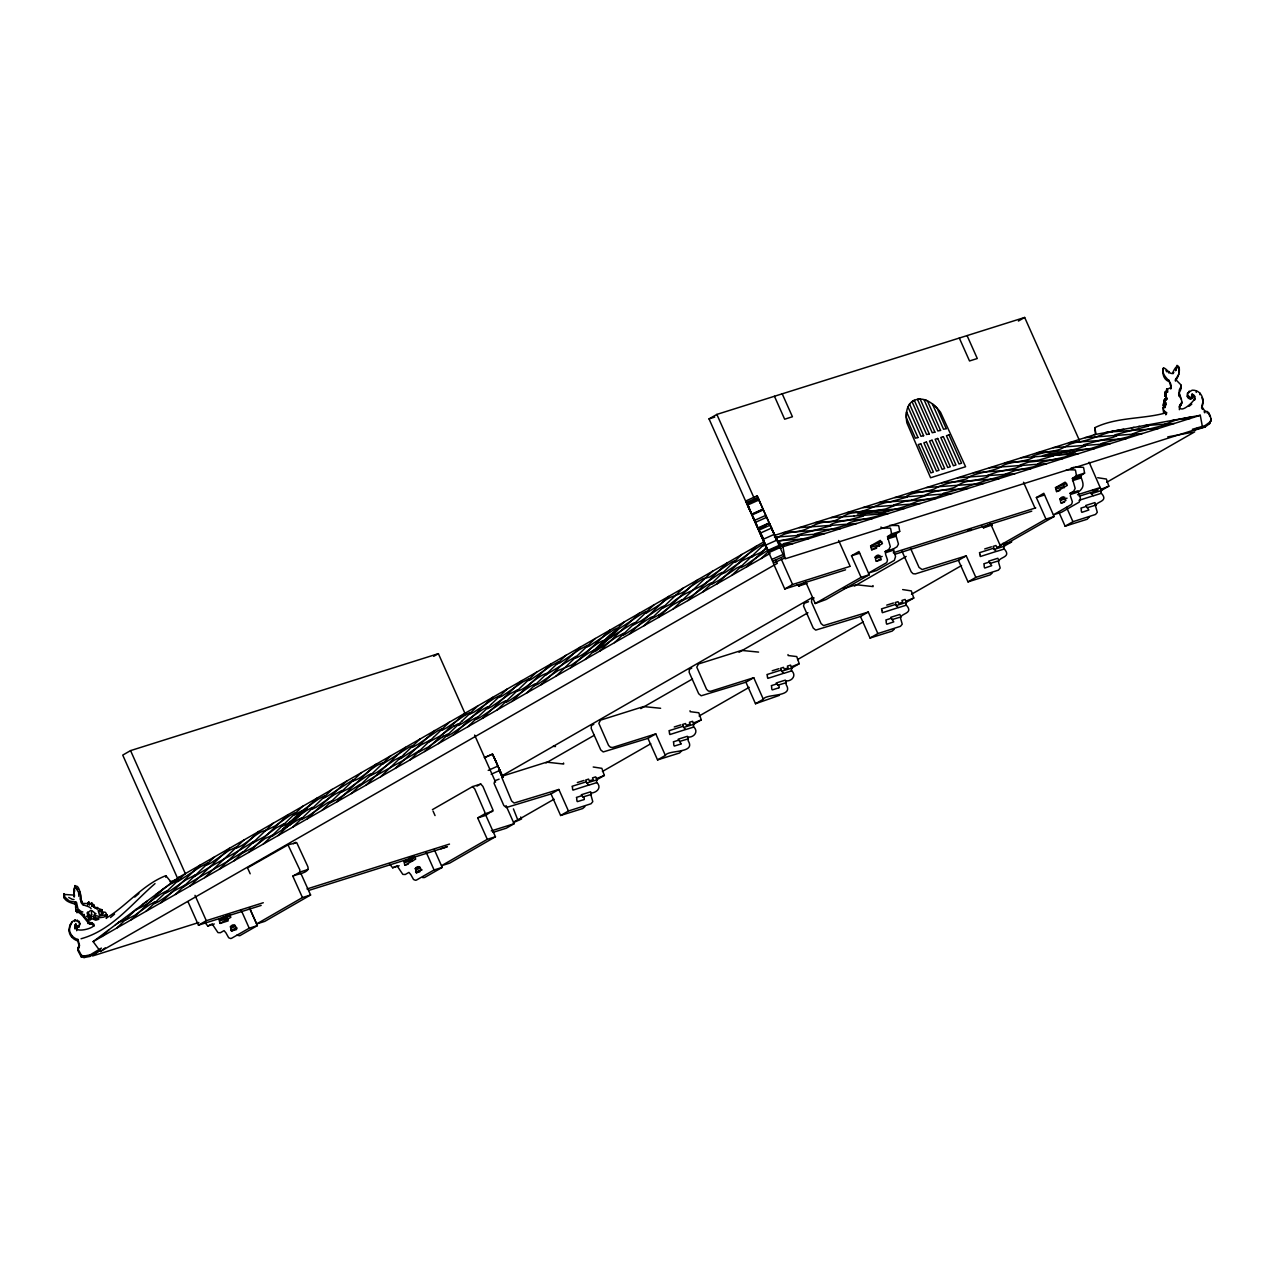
<?xml version="1.0" encoding="UTF-8"?>
<svg xmlns="http://www.w3.org/2000/svg" width="1275" height="1275" viewBox="0 0 1275 1275"><rect width="100%" height="100%" fill="white"/><g stroke="black" fill="none" stroke-linecap="round" stroke-linejoin="round"><path stroke-width="1.5" d="M1165.111 407.331L1163.214 405.37L1164.649 401.689M1163.214 405.37C1164.218 403.474 1165.238 395.872 1166.083 400.095C1166.928 393.784 1163.039 390.803 1170.896 387.473L1170.737 389.002L1171.279 385.911C1170.147 379.727 1163.947 377.751 1163.007 371.583M895.496 533.731L898.445 544.074L896.994 546.832L893.345 548.967L893.855 552.234A6.582 4.749 72.5 0 0 894.078 552.808L895.146 555.183A9.722 7.028 72.5 0 1 895.528 556.681L894.317 560.378L876.706 570.483L868.546 573.049L886.253 562.865A9.148 6.614 72.5 0 0 886.938 562.068L887.496 559.964L885.934 555.374A6.582 4.749 72.5 0 1 885.711 554.8L885.185 551.533L888.85 549.398L890.301 546.64L887.512 536.663L891.576 533.906L899.72 531.34L898.907 526.655A1.865 1.339 72.5 0 0 898.477 525.571L889.679 525.412M1080.355 475.495C1083.909 484.373 1084.451 487.002 1078.698 491.863L1070.554 494.429L1070.06 493.297L1073.725 491.178L1075.16 488.421L1072.371 478.444L1076.451 475.671L1084.595 473.105L1083.766 468.419A1.865 1.339 72.5 0 0 1083.336 467.335L1075.478 467.16M88.756 901.903L89.362 904.66M1192.539 394.262L1192.125 398.406L1190.404 399.234L1187.328 396.652L1187.503 395.123L1190.579 397.704L1192.3 396.876L1191.647 394.581L1192.539 394.262L1194.643 396.222L1194.803 398.597C1193.241 402.007 1181.112 413.769 1179.343 406.884L1181.033 405.179C1184.22 398.294 1175.295 393.098 1181.24 386.739L1180.746 384.668L1175.566 379.424L1178.897 374.101M94.987 908.517C95.195 906.318 97.426 908.501 101.936 909.728L101.904 913.458M591.058 792.349L591.202 796.094A4.638 3.172 60.2 0 0 591.409 796.684L592.795 801.656L591.026 803.76L568.443 810.996L560.617 815.49L551.039 793.958L506.271 807.537L503.816 805.497L494.078 783.376L494.891 780.714L499.099 779.168M572.602 787.663L572.061 786.308L586.102 781.878L586.787 783.217A5.004 3.427 60.2 0 1 587.233 783.408L588.317 784.555A7.188 4.909 60.2 0 1 588.556 785.145L572.985 790.117A6.407 4.383 60.2 0 1 572.634 789.416L572.475 787.982M669.534 732.089L668.977 730.718L683.018 726.304L683.719 727.643A5.004 3.427 60.2 0 1 684.165 727.818L685.249 728.981A7.188 4.909 60.2 0 1 685.488 729.571L669.901 734.543A6.407 4.383 60.2 0 1 669.55 733.842L669.391 732.392M767.486 675.909L766.944 674.555L780.985 670.124L781.671 671.479A5.004 3.427 60.2 0 1 782.117 671.654L783.201 672.802A7.188 4.909 60.2 0 1 783.44 673.391L767.869 678.364A6.407 4.383 60.2 0 1 767.518 677.663L767.359 676.228M882.029 610.231L881.487 608.876L895.528 604.446L896.213 605.784A5.004 3.427 60.2 0 1 896.676 605.976L897.743 607.123A7.188 4.909 60.2 0 1 897.983 607.713L882.412 612.685A6.407 4.383 60.2 0 1 882.061 611.984L881.902 610.534M979.997 554.051L979.439 552.697L993.48 548.266L994.181 549.621A5.004 3.427 60.2 0 1 994.628 549.796L995.711 550.943A7.188 4.909 60.2 0 1 995.95 551.533L980.363 556.506A6.407 4.383 60.2 0 1 980.029 555.804L979.853 554.37M1070.394 495.545L1070.586 496.565A6.582 4.749 72.5 0 0 1070.809 497.138L1072.355 501.728L1071.813 503.832A9.148 6.614 72.5 0 1 1071.128 504.629L1053.421 514.813L1061.565 512.247L1079.176 502.159L1080.403 498.445A9.722 7.028 72.5 0 0 1080.053 497.059L1078.953 494.572A6.582 4.749 72.5 0 1 1078.73 493.999L1078.554 492.979M1164.712 405.912C1162.019 404.35 1166.45 400.111 1166.195 403.808A2.996 2.98 6.2 0 1 1165.94 404.239L1164.505 404.223L1164.203 402.693M74.014 896.915C72.117 881.71 80.548 882.507 80.676 899.576M74.412 896.676L74.093 891.974M1187.328 396.652L1187.647 392.923L1192.173 390.182C1201.544 389.783 1205.465 400.462 1201.544 407.873L1202.548 409.402M99.625 950.592L89.919 956.425L84.102 957.541L81.233 956.903L77.775 950.305L79.448 945.126L77.966 939.468C70.173 937.571 66.3 927.547 72.356 921.602L75.034 920.024L79.193 921.506L79.879 923.53L78.875 927.021L77.106 927.738L75.719 924.008L75.034 928.997L74.795 925.793M75.639 908.055L75.528 902.19L69.328 901.043L64.483 896.755L63.909 894.413L74.587 895.146M772.889 531.5L771.391 528.137L760.075 533.221L754.545 520.312L757.238 526.32M762.482 538.114L760.665 534.05L773.415 563.056L784.699 558.02L769.271 523.356L757.988 528.44M93.76 907.083C93.649 904.74 90.892 900.851 91.736 905.84M93.983 905.011L93.856 906.732L94.956 906.796M94.111 926.001L91.959 924.152L89.617 924.168C84.628 919.339 82.732 913.649 75.783 911.051L75.942 909.521C82.891 912.119 84.803 917.809 89.792 922.638C103.195 924.949 81.504 932.631 76.851 929.188L75.193 927.467M75.671 904.23C71.065 902.987 62.077 900.883 64.021 893.775M63.782 896.994L64.164 893.775M64.308 898.285L64.483 896.755M101.41 948.09L90.095 954.895L84.262 956.011L81.409 955.373L77.934 948.775L79.273 946.656L77.807 940.998C72.914 939.34 68.34 934.926 69.248 929.363M69.089 930.893L70.013 925.188M75.002 885.615L74.827 887.145L75.097 885.535M73.918 893.52L74.54 890.635M72.356 921.602L69.854 926.718M75.145 903.577L75.321 902.047M71.655 937.237L71.814 935.707M75.368 903.72L75.528 902.19M74.858 921.554L75.034 920.024M74.635 927.323L75.161 924.614M74.986 926.144L75.719 924.008M76.994 912.804L77.153 911.274M76.165 926.798L75.99 924.168M77.281 921.65L77.456 920.12M76.691 930.718L76.851 929.188M77.106 927.738L76.325 925.267M80.293 899.098L80.947 895.703M79.018 923.036L79.193 921.506M78.875 927.021L79.879 923.53M77.807 940.998L77.966 939.468M77.775 950.305L78.046 947.182M80.468 897.568L83.082 904.947L82.222 903.146M78.747 947.978L78.922 946.448M79.273 946.656L79.448 945.126M83.927 915.864L84.102 914.334M84.15 917.299L84.405 915.131M81.233 956.903L81.409 955.373M87.561 905.107L88.74 902.062L88.756 904.023M87.832 904.613L88.039 902.78M87.863 904.31L88.342 902.333M89.011 904.071L88.756 902.349M89.393 904.867L89.17 902.541M84.102 957.541L84.262 956.011M87.911 923.514L88.087 921.984M89.617 924.168L89.792 922.638M91.752 905.999L92.23 903.561M92.294 906.477L92.469 904.931M90.716 923.945L90.892 922.415M92.804 906.398L92.979 904.867M93.617 904.501L93.808 906.541M91.959 924.152L92.119 922.606M89.919 956.425L90.095 954.895M96.613 908.979L96.772 907.449M97.601 909.027L97.617 907.433M101.936 909.728L102.112 912.358M101.729 913.936L102.287 910.812M102.558 914.063L103.53 911.976L105.554 912.406L107.02 915.37L106.335 918.43M165.686 877.2L165.862 875.67C142.688 884.675 126.862 905.68 106.367 918.016L107.02 915.37M1163.39 403.84L1165.398 405.609L1163.039 407.554L1163.517 410.454L1166.577 412.654C1143.547 419.348 1117.298 416.734 1094.906 427.651L1095.544 434.504M1162.928 371.455C1163.119 362.419 1169.303 375.535 1172.49 373.208C1179.55 357.223 1182.18 372.475 1175.502 380.588M1163.581 367.853L1163.278 369.399M1163.326 406.9L1163.501 412.271L1166.402 414.184L1166.577 412.654M1163.549 404.255L1163.708 402.725M1166.051 394.485L1164.967 391.616M1163.804 406.358L1163.963 404.812M1164.187 402.055C1162.226 397.975 1167.82 400.414 1165.159 398.517M1166.227 397.083L1164.904 395.951L1165.111 394.214M1164.027 404.223L1164.314 402.486M1164.362 401.641L1164.537 400.111M1165.063 396.366L1165.238 394.836M1165.159 394.087L1165.334 392.557M1164.681 402.98L1164.84 401.163M1164.952 401.625L1164.585 399.107M1164.904 395.951L1165.796 393.991M1163.995 412.877L1164.171 411.347M1166.689 398.119L1166.529 399.649L1165.828 396.876M1166.115 392.827L1165.637 395.521M1166.976 390.469L1166.8 391.999L1166.561 389.002M1164.776 407.825L1164.936 406.295M1165.924 398.613L1166.227 395.362M1166.657 391.823L1167.039 388.891M1168.761 373.017L1168.936 371.487M1165.238 407.139L1165.398 405.609M1171.279 385.911L1171.103 387.441L1168.793 379.918M1166.737 399.442L1166.912 397.912M1167.613 392.317L1167.773 390.787M1165.796 414.837L1165.972 413.307M1175.63 370.738L1176.251 368.507M1176.076 370.037L1177.064 365.319M1175.391 380.954L1175.598 379.169M1178.371 366.419L1178.212 367.949L1176.793 366.961M1178.977 367.678L1179.008 372.204M1178.833 393.879L1179.056 396.174L1179.232 394.644M1180.746 384.668L1180.793 389.56L1178.594 394.15M1179.598 396.541L1179.773 395.011M1181.08 388.269L1181.24 386.739M1179.439 406.868L1181.861 401.944L1181.702 403.49M1180.124 405.817L1180.283 404.287M1181.033 405.179L1181.208 403.649M1187.471 394.453L1187.647 392.923M1188.364 398.533L1188.539 397.003M1189.033 392.604L1189.208 391.074M1190.404 399.234L1190.579 397.704M1192.125 398.406L1191.711 394.262M1194.803 398.597L1194.627 400.127L1193.655 394.804M1194.468 397.752L1194.643 396.222M1196.253 392.413L1196.428 390.883M1199.887 394.676L1200.062 393.146M1203.058 399.298L1202.883 400.828L1202.022 397.72M1202.787 402.565L1201.719 406.343L1204.939 411.235L1204.763 412.765L1204.094 411.745M1193.99 430.312L1204.875 427.141L1205.05 425.611L1209.8 422.105L1211.25 419.571L1209.927 414.981L1207.409 411.586L1204.939 411.235M1207.234 413.116L1207.409 411.586M1208.668 412.59L1209.752 416.511M1204.875 427.141L1209.64 423.635L1209.8 422.105M1209.64 423.635L1211.25 419.571M98.095 910.43L99.323 914.494A16.145 16.017 6.2 0 1 100.279 914.589L102.653 913.203M906.557 412.255L906.653 411.57A24.751 16.91 60.2 0 1 907.784 407.331L907.991 406.837M660.625 708.278L643.604 706.573L600.557 720.136L598.836 723.308L608.573 745.429L610.454 747.246L612.717 747.453L655.78 733.89L665.375 755.422C667.957 749.62 696.054 753.796 688.341 741.094A4.638 3.172 60.2 0 1 688.117 740.52L688.213 737.348M758.577 652.099L741.556 650.409L698.525 663.956L696.788 667.144L706.525 689.249L708.406 691.082L710.685 691.273L753.748 677.71L763.327 699.242C765.924 693.441 794.006 697.616 786.293 684.93A4.638 3.172 60.2 0 1 786.085 684.34L786.181 681.169M1179.614 405.338L1179.359 409.705M78.891 896.421L78.572 892.404L75.719 887.591M681.902 750.561L679.623 752.967L657.549 759.9L647.955 738.368L603.202 751.947L600.748 749.923L591.186 728.439L591.441 725.539L593.783 724.296M1089.472 516.837L1087.192 519.244L1065.119 526.192L1058.728 511.833M876.435 561.351L881.041 558.641L879.304 556.139C879.192 553.334 873.439 556.793 875.638 558.562A5.498 3.968 72.5 0 0 875.543 559.056L875.893 560.761A4.781 3.458 72.5 0 0 876.308 561.303L881.2 559.773M1060.497 500.326C1058.314 498.557 1064.067 495.098 1064.179 497.903L1065.916 500.406L1061.294 503.115A4.781 3.458 72.5 0 1 1060.752 502.525L1060.418 500.82A5.498 3.968 72.5 0 1 1060.497 500.326L1067.047 498.174M352.601 781.049C363.12 778.595 373.591 764.697 383.345 762.88M1191.472 396.111L1193.496 396.334M230.839 927.993L231.572 931.069L236.273 928.327A4.781 3.458 72.5 0 0 236.13 927.61L235.126 926.288A5.498 3.968 72.5 0 0 234.727 926.08C234.743 923.02 228.894 926.24 230.839 927.993L235.716 926.463M415.698 869.773L416.431 872.833L421.148 870.092A4.781 3.458 72.5 0 0 421.005 869.375L419.985 868.052A5.498 3.968 72.5 0 0 419.587 867.845C419.602 864.753 413.753 868.036 415.698 869.773L420.591 868.227M1163.438 367.869C1161.939 372.89 1163.374 379.312 1168.633 381.448M224.049 916.693L219.109 919.514L219.73 922.638A9.674 6.981 72.5 0 0 220.081 923.419L228.241 920.853M230.44 915.131L227.269 916.948L227.795 919.865M407.155 859.462L403.984 861.294L404.589 864.402A9.674 6.981 72.5 0 0 404.956 865.183L408.207 864.147M415.299 856.896L412.128 858.728L412.542 861.199M93.569 918.016C93.633 916.04 93.92 913.585 96.023 913.777C94.095 913.235 90.907 907.8 89.298 911.784C85.186 911.545 87.242 916.358 92.198 916.39M74.524 887.958L74.38 892.165M125.906 919.243L118.432 922.622M752.138 555.9L742.703 560.49L725.029 572.618L721.937 573.846L722.16 572.379L718.67 574.196L707.131 582.101M249.47 907.768L256.673 923.929L302.446 897.552L292.82 876.164L299.705 872.212L299.864 869.917L288.007 844.879L247.541 867.877L250.187 873.789M292.82 876.164C296.724 873.805 311.658 873.216 307.355 865.55L296.756 842.727L287.736 844.831M477.679 817.928L485.839 815.363L495.449 836.751L449.677 863.127L441.533 865.693L487.305 839.317L477.679 817.928L484.564 813.976L484.851 812.255L474.762 788.97L472.595 786.595L432.416 809.641M485.839 815.363L493.058 810.199L482.906 786.404L480.755 784.029L472.595 786.595M895.863 604.159L895.162 602.565L898.014 601.673L898.795 603.426L902.7 602.183L901.919 600.445L905.107 599.441L906.413 602.374L905.903 604.254A3.203 2.183 60.2 0 0 906.111 604.924C914.717 614.199 899.608 612.829 900.628 618.662A4.638 3.172 60.2 0 0 900.835 619.236L902.238 624.208L900.453 626.328L877.869 633.563L870.044 638.042L860.466 616.51L815.713 630.105L813.243 628.065L803.505 605.944L804.318 603.282L808.525 601.72M1003.058 543.262L1004.365 546.194L1003.871 548.075A3.203 2.183 60.2 0 0 1004.078 548.744C1012.637 558.083 997.592 556.649 998.58 562.482A4.638 3.172 60.2 0 0 998.803 563.072L1000.19 568.044L998.421 570.148L975.837 577.384L968.012 581.878L958.418 560.347L915.354 573.909L913.075 573.702L911.211 571.885L901.887 550.991M1089.105 462.203L1101.473 490.508L1100.978 492.389A3.203 2.183 60.2 0 0 1101.186 493.058C1109.76 502.398 1094.683 500.947 1095.703 506.797A4.638 3.172 60.2 0 0 1095.91 507.386L1097.297 512.359L1095.528 514.462L1072.944 521.698L1065.119 526.192M265.63 830.615L275.097 825.961L289.776 815.602L294.429 813.083L295.306 813.067L293.999 814.9L294.955 814.709L303.115 810.119L318.352 799.186L323.34 796.413L324.806 795.967L324.041 797.943L326.99 796.492L353.605 779.551L352.617 781.017M1095.352 504.278L1094.508 505.41M265.838 830.423C256.084 831.858 246.426 845.182 235.779 848.242L236.56 847.078M272.643 835.109L265.072 838.536L253.597 847.062L241.804 853.581L242.84 851.843C218.981 867.478 207.299 871.654 183.249 887.129L184.572 885.28L174.181 890.858L159.072 901.409L154.642 903.577L155.598 901.728L154.211 902.174L149.988 904.485L134.752 915.323L125.109 920.311L125.858 919.307M681.169 743.867L678.22 739.181L687.352 736.312L687.783 737.285M584.858 806.677L582.691 808.541L560.617 815.49M894.285 629.244L892.117 631.109L870.044 638.042M992.237 573.065L990.085 574.929L968.012 581.878M605.545 639.923C595.6 642.186 586.197 654.282 575.423 658.187L575.902 656.386L545.461 675.16L546.688 673.359C536.361 676.324 525.316 690.205 516.821 691.082M429.994 740.743L430.536 739.946L420.973 744.982L401.195 758.354L399.84 758.768L400.908 756.76L394.437 760.091L376.778 772.459L370.579 775.582L371.216 773.654L368.204 775.136L348.171 788.779L341.493 792.173L341.875 790.516L334.209 794.739L315.929 807.362L312.502 809.035L312.423 807.314L306.685 810.406L287.943 823.427L282.97 825.865L283.496 824.001L276.165 827.937L264.658 836.464L252.801 843.062L253.821 841.325C230.122 856.704 218.168 861.294 194.246 876.61L195.553 874.762L185.305 880.228L170.213 890.795L165.686 893.026L166.611 891.193L165.32 891.592L161.208 893.823L145.924 904.66L136.074 909.84L136.808 908.82L116.663 928.136M1172.888 373.766L1173.845 372.396M681.376 601.147L691.767 595.903L707.864 584.619L711.243 582.882L711.689 584.332L719.18 580.173L736.695 568.044L741.413 565.845L741.046 567.646L745.349 565.367L755.724 558.115M605.498 639.97L604.701 641.245L632.288 623.73L634.615 622.742L633.771 624.798L640.496 621.244L661.087 607.251L663.59 606.167L663.112 607.984L669.55 604.589M752.123 555.932L751.947 557.143C755.581 553.86 766.881 551.597 765.845 546.067M383.297 762.928L382.627 764.123L409.275 747.054L413.004 745.477L411.953 747.182L413.036 747.023L417.818 744.409L437.739 730.798L442.186 728.774L441.198 730.368L442.329 730.129L446.824 727.69L466.427 714.271M909.394 404.35L909.633 404.016A21.834 14.917 60.2 0 1 911.705 401.896L912.039 401.641A21.85 14.917 60.2 0 1 914.016 400.446L914.318 400.318A23.476 16.033 60.2 0 1 917.363 399.378L917.697 399.298A21.691 14.822 60.2 0 1 920.104 399.107L920.55 399.107A20.527 14.025 60.2 0 1 923.769 399.553L924.2 399.665A20.878 14.264 60.2 0 1 927.228 400.78L927.77 401.035A24.751 16.91 60.2 0 1 931.929 403.601L932.535 404.063A34.361 23.476 60.2 0 1 940.52 412.223L965.589 466.73L930.575 477.758L906.86 422.806A34.361 23.476 60.2 0 1 906.525 412.239M272.611 835.141L271.957 836.416L299.258 818.917L302.143 817.673L301.49 819.586L308.056 816.096L327.946 802.533L331.42 801.146L330.48 802.708L337.11 799.377L360.219 784.189L359.566 786.133C383.345 770.243 395.951 765.59 419.555 750.481L418.136 752.409L428.4 746.943L443.477 736.265M429.946 740.791L429.149 741.859L439.413 736.376L454.474 725.714M586.436 781.591L585.719 780.013L588.572 779.105L589.353 780.858L593.273 779.631L592.492 777.877L595.68 776.873L596.987 779.806L596.477 781.687A3.203 2.183 60.2 0 0 596.684 782.356C602.326 787.663 596.541 792.779 591.074 793.066M683.352 726.017L682.651 724.423L685.504 723.531L686.285 725.284L690.205 724.041L689.424 722.288L692.596 721.299L693.903 724.232L693.409 726.113A3.203 2.183 60.2 0 0 693.616 726.782C698.764 731.42 694.333 737.062 688.867 737.141M781.32 669.837L780.603 668.259L783.456 667.351L784.237 669.104L788.157 667.877L787.376 666.124L790.564 665.12L791.871 668.052L791.361 669.933A3.203 2.183 60.2 0 0 791.568 670.602C796.732 675.256 792.285 680.898 786.834 680.962M236.608 847.03L229.07 850.441L210.598 863.255L206.47 865.199L207.411 863.095L200.494 866.777L177.671 881.71L178.357 880.069L122.735 755.103L130.56 750.608L438.377 653.661L464.961 713.363M681.408 601.115L682.221 599.617L672.419 605.099L659.239 614.709M516.885 691.018L517.379 689.982L510.064 693.807L491.21 706.86L487.608 708.709L488.357 706.717L487.05 707.083L482.763 709.426L462.458 723.339L458.394 725.491L458.873 723.722L457.821 723.961L453.836 726.081M1164.394 411.188L1163.501 412.271M779.487 695.337L755.501 703.736L745.923 682.205L701.17 695.783L698.7 693.743L689.137 672.276L689.408 669.375L691.751 668.116M727.292 562.769L687.847 600.589M189.975 886.077L213.865 863.175M712.645 571.168L673.184 608.988M200.127 865.072L160.666 902.891M101.968 936.551L108.997 929.698M131.325 919.721L163.965 888.436M146.003 911.29L185.433 873.487M175.312 894.492L214.79 856.657M213.594 863.446L229.436 848.258M204.685 877.646L244.115 839.843M219.332 869.247L258.809 831.412M234.01 860.832L273.472 823.012M248.673 852.433L288.134 814.597M263.351 844.002L302.797 806.183M277.998 835.603L317.459 797.783M292.66 827.204L332.153 789.352M307.339 818.789L346.8 780.953M321.985 810.39L361.478 772.538M336.68 801.959L376.125 764.139M351.342 793.56L390.835 755.708M366.021 785.145L405.466 747.309M380.667 776.746L404.127 754.258M404.303 754.083L420.128 738.91M395.33 768.331L418.774 745.843M419.013 745.636L434.807 730.495M410.008 759.916L433.452 737.428M433.643 737.237L449.453 722.096M424.671 751.501L448.099 729.045M448.354 728.806L464.148 713.665M438.488 743.58L461.917 721.124M462.14 720.901L477.934 705.76M453.167 735.165L476.627 712.677M476.818 712.486L492.628 697.329M467.845 726.75L491.305 704.262M491.465 704.087L507.275 688.93M482.508 718.335L521.953 680.515M497.154 709.936L536.616 672.116M511.833 701.521L551.246 663.717M526.495 693.122L565.957 655.286M541.174 684.691L580.603 646.887M555.82 676.292L595.282 638.472M570.499 667.877L609.928 630.073M585.161 659.478L608.701 636.894M608.749 636.863L624.623 621.642M599.808 651.079L639.285 613.227M614.502 642.648L653.947 604.828M629.165 634.249L668.61 596.413M643.843 625.834L683.288 588.014M658.49 617.419L697.967 579.583M702.493 592.19L741.954 554.354M717.156 583.775L756.649 545.939M731.834 575.36L764.49 544.074L763.358 542.146L178.373 877.614M746.512 566.945L766.61 547.692L764.474 544.074M761.207 558.53L768.761 551.278L766.594 547.692L767.104 548.489M155.024 883.607C131.867 903.608 111.865 930.256 81.074 938.751M91.768 902.652L90.111 904.15L89.521 903.13M134.768 897.042L138.927 893.52M110.495 917.538L114.559 914.127M690.652 586.627L702.812 578.786L709.729 577.033L731.611 562.211L735.165 560.602L734.926 562.403L740.137 559.582L759.629 546.13L763.773 544.106L763.103 545.875L765.127 545.158M755.74 558.099L768.06 550.099M707.083 582.149C693.249 591.759 684.548 591.648 670.236 604.175M660.45 604.143C672.642 593.114 678.651 597.561 690.444 586.803M660.259 604.318L646.776 612.829L645.692 613.068L646.712 611.49L645.867 611.586L642.233 613.482L617.674 629.738L615.952 630.424L616.957 628.256L613.785 629.77L588.907 646.25L586.452 647.047L587.345 645.357L579.312 649.676L559.948 662.888L557.239 663.765L558.434 661.932L551.326 665.614L531.085 679.432L528.583 680.531L529.205 678.603L522.877 681.902L502.573 695.815L499.37 697.377L499.88 695.528L494.031 698.525L473.997 712.119L469.28 714.414L469.917 712.486L465.789 714.622M584.125 799.553L584.269 798.15L581.288 794.755L590.421 791.887L590.851 792.859M779.009 687.799L779.153 686.396L776.172 683.002L785.304 680.133L785.735 681.105M1189.049 406.295L1191.774 404.143M100.374 950.003L92.597 955.963L198.852 922.494M142.417 904.613L146.88 901.266M179.09 877.073L93.139 941.603L100.422 951.469L777.304 563.327L775.375 560.076M115.356 924.933L119.914 921.506M100.422 951.469L105.203 947.883M170.069 881.854L176.476 879.527M887.512 536.663L895.656 534.097L899.72 531.34M1072.371 478.444L1080.515 475.862L1084.595 473.105M91.035 918.303L88.103 919.163M1164.139 404.032L1166.227 404.781M155.709 894.62L169.161 884.834L178.245 879.973M300.964 873.598L310.59 894.986L264.817 921.363L256.673 923.929M659.095 614.805L652.163 618.502L652.609 616.717L650.186 617.738L625.069 634.297L622.806 635.332L623.634 633.293L616.255 637.149L595.839 651.047L593.783 651.86L594.533 649.947L588.859 652.816L571.359 665.104L558.275 670.443L538.257 684.022L534.48 685.711L535.675 683.91L534.544 684.101L529.444 686.906L509.123 700.82L505.936 702.429L505.649 700.724L501.362 702.987L480.324 717.331L476.643 719.227L477.376 717.251L476.085 717.618L471.814 719.929L451.414 733.922L447.366 736.058L447.876 734.257L446.84 734.48L442.855 736.615M765.414 545.557L709.028 418.901L716.853 414.407L1024.67 317.459L1079.447 440.481M433.675 656.338L438.377 653.661M1018.406 321.045L1024.67 317.459M93.139 941.619L770.036 553.462M293.377 843.652L295.88 842.265M187.983 901.648L198.454 925.172L206.295 920.693L263.287 902.732M773.479 563.646L784.747 588.97L792.588 584.492L849.58 566.53M869.231 574.77L861.087 577.336L851.493 555.788L858.968 551.517L869.231 574.77L826.12 599.489L815.235 603.505L805.752 582.022L798.883 585.974L797.162 584.763M225.787 915.689L227.301 914.828M870.602 545.939L880.244 540.409L882.093 542.815A9.674 6.981 72.5 0 1 882.427 543.596L871.733 549.812A8.941 6.455 72.5 0 1 871.399 549.111L871.08 547.788A2.614 1.881 72.5 0 1 871.176 547.246L870.602 545.939L881.726 541.668M220.24 923.403L230.839 917.315A8.941 6.455 72.5 0 0 230.536 916.597L229.787 915.53A2.614 1.881 72.5 0 0 229.357 915.291L229.149 914.86M476.993 786.133L478.237 785.416M479.336 784.778L480.755 784.029M812.637 597.337L502.509 775.503M249.358 907.688L257.359 925.634L249.215 928.2L231.476 938.336A9.148 6.614 72.5 0 1 230.504 938.496L228.687 937.747L226.344 933.603A6.582 4.749 72.5 0 0 226.089 933.061L224.065 930.638L220.384 932.726L217.977 932.631L212.16 923.945L207.777 926.017L205.084 922.638M861.087 577.336L815.235 603.505M257.359 925.634L239.748 935.738L236.831 935.181M546.003 762.96L594.262 735.293M640.783 708.613L692.484 678.969M739.022 652.29L807.952 612.749M854.473 586.07L906.174 556.426M1054.106 516.534L1045.962 519.1L1036.368 497.553L1043.827 493.282L1054.106 516.534L1008.238 542.704L1000.094 545.27L990.627 523.786L983.551 527.802L981.702 526.001M408.908 858.457L410.646 857.469M412.16 856.593L413.227 855.987M1055.461 487.703L1065.103 482.173L1066.952 484.58A9.674 6.981 72.5 0 1 1067.287 485.377L1056.592 491.576A8.941 6.455 72.5 0 1 1056.258 490.875L1055.955 489.552A2.614 1.881 72.5 0 1 1056.035 489.026L1055.461 487.703L1066.585 483.432M992.269 524.949L983.551 527.802M405.099 865.167L415.698 859.079A8.941 6.455 72.5 0 0 415.395 858.362L414.646 857.294A2.614 1.881 72.5 0 0 414.216 857.055L413.801 856.163M551.039 793.958L558.864 789.464L568.443 810.996M647.955 738.368L655.78 733.89M745.923 682.205L753.748 677.71M860.466 616.51L868.291 612.032L877.869 633.563M958.418 560.347L966.243 555.852L975.837 577.384M554.067 799.202L517.809 820L513.427 808.892M602.422 771.471L650.76 743.755M699.114 716.024L749.19 687.321M797.544 659.589L863.159 621.961M911.497 594.246L961.573 565.526M1106.62 482.348L1194.691 431.858L1167.741 436.895M506.047 805.641L514.096 823.73L506.271 828.208L492.963 832.4M434.233 849.453L442.218 867.398L434.074 869.964L416.463 880.069A9.148 6.614 72.5 0 1 415.363 880.26L413.546 879.511L411.219 875.367A6.582 4.749 72.5 0 0 410.948 874.825L408.94 872.403L405.259 874.491L402.836 874.395L397.115 865.9L392.652 867.781L389.799 864.259A1.865 1.339 72.5 0 1 389.481 863.733M1045.962 519.1L1000.094 545.27M442.218 867.398L424.607 877.503L422.631 877.614M596.525 779.933L604.35 775.455L601.864 768.331L593.21 767.008M693.457 724.359L701.282 719.865L698.796 712.757L690.189 711.689L690.03 710.733M791.408 668.18L799.234 663.701L796.748 656.577L788.141 655.525L787.998 654.569M905.951 602.501L913.777 598.007L911.29 590.899L902.652 589.576M1003.919 546.322L1011.744 541.843L1003.823 544.983M1101.026 490.636L1108.852 486.158L1106.365 479.033L1097.711 477.711M657.549 759.9L665.375 755.422M755.501 703.736L763.327 699.242M87.72 903.577L83.258 903.417M98.797 919.291L95.768 920.199L91.991 918.749L89.888 920.183L88.246 919.211M745.875 500.916L757.143 495.863L758.545 498.987L763.087 509.347L751.82 514.383L745.859 500.9L747.023 503.768L758.306 498.732L757.732 497.425L760.41 503.306M757.764 497.489L746.449 502.446L749.078 508.215M751.15 512.773L747.692 505.059L758.88 500.007L758.306 498.732M758.258 498.398L763.04 509.108L751.724 514.176L752.17 515.18M752.059 514.925L763.342 509.904L767.678 519.403M754.481 520.423L765.765 515.387L763.04 509.108M769.447 523.324L770.052 524.663L769.383 523.18L758.227 528.742L755.358 522.383L766.642 517.347L772.044 529.539L771.311 527.515M769.16 522.925L757.876 527.962L758.227 528.742M758.8 530.033L758.434 529.205L764.873 526.336M758.752 530.225L770.036 525.204M762.848 539.452L774.116 534.416M765.446 545.238L776.73 540.202M767.757 550.418L779.041 545.397M768.108 551.246L779.392 546.21M768.188 551.422L779.471 546.401M768.729 552.649L779.997 547.613M771.773 559.486L783.057 554.45M772.602 561.303L783.87 556.267M488.213 770.387L497.872 766.084L497.123 764.203M491.194 774.244L499.242 770.658L501.33 774.913M514.861 821.227L519.69 819.06M513.49 822.582L521.539 818.996L520.71 816.988M77.265 926.208L79.034 925.491M1100.947 489.297L1108.852 486.158M905.872 601.163L913.777 598.007M791.329 666.841L799.234 663.701M693.361 723.021L701.282 719.865M596.445 778.595L604.35 775.455M813.912 530.48L798.007 534.751L797.226 535.325L799.138 536.185L794.58 537.779L778.133 541.19L782.228 545.971L785.432 544.138M798.676 586.038L807.027 583.408M709.028 418.901L714.733 417.1M775.312 535.149L1095.225 434.488M775.822 538.48L782.914 546.768L785.129 558.832L1202.516 427.364L1200.285 415.299L782.914 546.768L782.228 545.971M1070.92 468.228L1074.188 467.192M887.814 537.381L895.958 534.815M1072.673 479.145L1080.833 476.579M887.639 538.911L895.783 536.345M1072.498 480.675L1080.642 478.109M871.176 547.246L879.32 544.68L878.746 543.373M1056.035 489.026L1064.179 486.46L1063.605 485.137M851.493 555.788L859.653 553.222M1036.368 497.553L1044.512 494.987M871.733 549.812L876.626 548.266M1056.592 491.576L1059.86 490.54M885.185 551.533L893.345 548.967M1070.06 493.297L1078.204 490.732M885.695 552.665L893.839 550.099M875.08 557.159L880.037 555.533M1059.939 498.923L1064.896 497.298M893.281 552.76L1035.778 507.88M1077.582 494.716L1100.389 487.528L1092.563 492.023L1079.256 496.198M875.654 558.466L882.173 556.41M784.747 588.97L845.548 569.829M894.954 554.258L1031.762 511.163M1061.294 503.115L1064.561 502.095M1091.527 493.648L1101.473 490.508M1079.112 500.31L1093.058 495.848A7.188 4.909 60.2 0 0 1092.818 495.258L1091.735 494.11A5.004 3.427 60.2 0 0 1091.288 493.935L1090.603 492.58M1093.599 495.752L1101.313 493.313M1086.268 506.43L1080.913 508.119L1081.423 509.506A6.885 4.702 60.2 0 0 1081.184 510.048L1081.551 511.944A3.968 2.709 60.2 0 0 1081.933 512.343L1088.85 509.984L1085.79 505.458L1094.922 502.589L1095.352 503.561M814.119 597.943L811.777 599.202L811.506 602.103L821.068 623.571L823.538 625.611L868.291 612.032M843.492 588.683L856.099 584.715L873.104 586.596L873.008 585.592M984.714 548.935L991.392 546.832M966.243 555.852L922.096 569.543L919.036 567.391L910.509 548.266M994.42 549.334L1004.365 546.194M996.492 551.438L1004.206 548.999M989.145 562.116L983.806 563.805L984.316 565.192A6.885 4.702 60.2 0 0 984.077 565.733L984.443 567.63A3.968 2.709 60.2 0 0 984.826 568.028L991.727 565.67L988.683 561.159L997.815 558.275L998.245 559.263M886.747 605.115L893.44 603.011M896.468 605.498L906.413 602.374M898.524 607.617L906.254 605.179M891.193 618.295L885.838 619.985L886.364 621.371A6.885 4.702 60.2 0 0 886.109 621.897L886.492 623.794A3.968 2.709 60.2 0 0 886.858 624.208L893.775 621.849L890.715 617.323L899.847 614.454L900.278 615.427M772.204 670.793L778.898 668.69M781.91 671.192L791.871 668.052M783.982 673.296L791.695 670.857M776.65 683.974L771.295 685.663L771.805 687.05A6.885 4.702 60.2 0 0 771.566 687.592L771.933 689.488A3.968 2.709 60.2 0 0 772.315 689.887L778.754 687.863M674.252 726.973L680.93 724.869M683.958 727.356L693.903 724.232M686.03 729.475L693.743 727.037M678.683 740.153L673.343 741.827L673.853 743.229A6.885 4.702 60.2 0 0 673.614 743.755L673.981 745.652A3.968 2.709 60.2 0 0 674.363 746.066L680.802 744.042M577.32 782.547L584.014 780.443M558.864 789.464L514.112 803.043L511.642 801.003L501.904 777.67L503.641 775.71L546.672 762.163L563.662 764.044L563.566 763.024M299.864 872.068L308.008 869.502M484.723 813.832L492.883 811.267M587.026 782.946L596.987 779.806M589.098 785.049L596.812 782.611M581.767 795.727L576.412 797.417L576.922 798.803A6.885 4.702 60.2 0 0 576.683 799.345L577.049 801.242A3.968 2.709 60.2 0 0 577.432 801.64L583.87 799.616M306.988 888.962L449.501 844.082M491.289 830.902L514.096 823.73M440.991 848.736L446.664 846.919M198.454 925.172L261.168 905.425M308.662 890.46L447.366 846.775M219.109 919.514L227.269 916.948M403.984 861.294L412.128 858.728M219.667 920.917L227.811 918.351M404.526 862.681L412.686 860.115M207.777 926.017L214.296 923.961M392.652 867.781L399.171 865.741M302.446 897.552L310.59 894.986M487.305 839.317L495.449 836.751M230.313 926.829L235.206 925.299M415.188 868.61L420.065 867.064M230.711 930.144L237.23 928.088M415.57 871.909L422.089 869.869M231.412 931.005L236.592 929.523M416.287 872.785L419.826 871.797M1087.192 507.737L1096.006 505.075M990.069 563.423L998.899 560.761M892.117 619.586L900.931 616.925M777.575 685.281L786.388 682.619M679.607 741.444L688.42 738.783M582.691 797.034L591.504 794.373M1123.721 429.277C1104.628 431.779 1096.006 438.488 1080.244 441.74C1064.322 443.636 1066.458 449.358 1051.222 451.318C1049.707 451.334 1025.371 456.641 1033.929 457.103C1024.749 462.777 1007.824 460.944 1000.732 467.017M1192.348 429.308L1205.05 425.611M1192.651 416.686L1175.614 420.176L1165.127 424.161M911.545 500.23L926.925 495.258M1166.386 390.532L1167.406 390.501M847.222 520.343L861.645 516.598L863.781 515.706L861.247 515.116L862.697 514.303L872.514 511.371A10.678 1.243 -10.4 0 1 873.503 511.148L885.551 508.996L895.433 505.267M91.943 916.327L86.445 916.247L90.86 918.319M1099.942 440.465L1084.531 444.481L1083.32 445.23L1085.551 445.899L1077.391 448.641L1051.556 454.968A10.678 1.243 -10.4 0 0 1051.317 455.127L1052.767 455.462M1146.528 425.117L1147.372 425.436M1172.936 420.288L1174.817 419.953M1105.17 432.671L1112.995 431.237M1131.435 427.874L1134.049 427.396M1138.177 426.647L1139.547 426.392M1094.348 434.648L1200.285 415.299M1196.731 428.416L1202.516 427.364M831.698 529.205L849.102 524.328C840.161 522.192 889.711 515.881 878.969 513.841L895.672 509.139A9.148 1.068 -10.4 0 0 896.261 509.076L913.123 503.992M814.008 530.464L831.38 525.587L830.248 525.428M972.028 480.611C961.43 482.078 959.374 484.675 954.577 487.385C944.966 490.763 934.113 490.19 925.108 495.13L926.861 495.258M1037.85 460.402L1053.883 455.685L1052.831 455.462M1147.388 425.436L1148.727 426.009L1131.483 430.456M1131.451 430.456L1115.944 434.552L1114.669 435.253L1116.948 435.747L1112.756 437.421L1100.006 440.449M972.108 480.611C974.451 480.707 993.289 476.531 987.488 475.432L997.448 471.909L1015.601 468.148L1022.247 465.455L1020.064 465.056L1028.67 462.092L1062.808 458.602M895.369 505.267L893.6 505.043L905.409 501.171L936.312 498.445M890.747 501.665C873.678 504.278 870.076 511.371 851.684 513.044C841.93 514.765 837.866 522.479 826.646 521.826C809.976 523.834 810.342 530.639 793.385 531.994C784.221 533.38 779.376 536.169 776.092 538.783L778.133 541.158M891.034 501.633L907.242 497.043L906.334 496.756M831.635 529.205L815.649 533.524L814.98 534.066L817.307 534.352L811.952 536.616L783.711 543.628L785.4 544.138M847.158 520.343C842.408 521.013 830.965 522.989 830.2 525.428M1164.808 393.162L1166.067 393.067M853.724 516.008L888.532 513.506M1037.181 452.705L1094.667 448.561M1179.168 419.268L1190.181 418.487M1144.966 425.611L1174.243 423.507M1108.134 432.129L1158.322 428.512M1084.945 437.66L1142.384 433.532M1069.008 442.68L1126.478 438.552M1053.086 447.7L1110.589 443.557M1021.243 457.725L1078.698 453.597M1005.306 462.745L1037.818 460.402M989.384 467.766L1046.887 463.622M973.462 472.77L1030.965 468.642M957.557 477.79L1015.028 473.662M941.651 482.795L999.122 478.667M926.574 487.544L984.077 483.4M910.669 492.564L968.187 488.421M894.763 497.569L952.25 493.441M911.45 500.246L878.842 502.589M862.92 507.593L920.391 503.466M846.983 512.614L904.501 508.47M831.045 517.634L854.138 515.977M815.155 522.638L872.626 518.511M799.234 527.659L856.72 523.515M783.296 532.679L840.815 528.535M774.658 537.173L824.877 533.556M779.678 540.68L808.956 538.576M782.005 544.377L793.018 543.596M63.846 895.321L64.706 895.608M1066.394 469.758L1075.192 469.917A1.865 1.339 72.5 0 1 1075.622 470.985L1076.451 475.671M106.893 914.605L100.311 915.721A17.738 17.595 6.2 0 0 99.785 916.072L98.781 916.263A12.893 12.782 6.2 0 1 97.553 916.024L95.274 915.609L95.45 917.394A3.267 3.235 6.2 0 0 96.613 918.064L103.498 917.187A3.984 3.953 6.2 0 0 104.12 916.916L106.255 915.562L106.845 916.9M74.014 899.528L73.679 899.512A8.925 8.845 6.2 0 1 72.245 899.305L68.722 897.441M93.792 917.825L95.737 919.275L98.414 919.132M1070.506 454.187L1071.59 454.41L1064.705 456.976L1040.273 462.666L1037.786 463.765L1039.874 464.546L1033.467 466.825L1015.251 470.602L1005.21 474.141L1006.804 475.081C981.049 480.755 968.809 487.432 943.468 493.218L942.831 493.855L944.568 493.983M906.095 496.756C909.521 492.453 925.204 492.246 932.949 489.409A36.561 4.271 -10.4 0 0 934.495 488.931C941.476 484.325 952.154 482.492 965.669 479.113A36.561 4.271 -10.4 0 0 967.119 478.651C970.498 473.535 992.364 471.83 1001.018 466.985M102.733 912.533L101.904 912.39M1165.143 424.161L1166.529 424.703L1138.511 431.651L1132.407 433.962L1134.272 434.759L1127.594 437.038L1102.381 443.142L1101.026 443.955L1103.337 444.592L1091.193 448.386L1077.821 450.84L1069.04 453.868L1042.408 455.717L1050.329 453.39L1074.363 451.669C1078.172 451.796 1066.059 453.565 1070.155 454.187A9.148 1.068 -10.4 0 1 1070.49 454.187M91.242 915.402L91.083 915.402A2.964 2.948 6.2 0 1 90.158 915.131L89.617 914.765A5.594 5.546 6.2 0 1 88.836 913.888L87.863 912.629M913.107 503.992L911.354 503.768L917.936 501.203L936.408 497.346L944.6 493.983M967.852 530.065L971.056 530.432L970.96 529.428M553.143 746.289L555.486 746.56M991.695 525.236L990.818 524.774M82.859 911.96L82.397 911.864A9.164 9.084 6.2 0 1 80.548 911.147L77.95 908.852L76.58 902.588A8.447 8.383 6.2 0 0 75.91 901.887L75.799 901.792M75.862 887.607L77.982 889.249M87.688 916.279L87.975 916.55A5.387 5.339 6.2 0 0 88.899 917.155L90.892 917.251A8.319 8.256 6.2 0 0 91.72 916.996M1165.924 370.579L1167.103 371.981M774.403 536.855L775.12 537.668M1164.139 404.382L1164.346 404.669A3.873 3.857 6.2 0 1 1164.569 405.083L1164.712 405.498M165.862 875.67L171.583 882.683M101.155 911.051L100.9 910.685A3.873 3.857 6.2 0 1 100.661 910.079L100.613 909.888M765.351 544.903L763.279 542.082L768.745 551.278M81.01 900.198L81.855 901.616M91.115 908.517C88.549 905.011 80.58 906.653 80.612 900.166A13.531 13.435 6.2 0 1 80.532 899.05M760.314 533.141L761.127 535.133L759.518 531.468L764.139 541.955L763.056 539.484M760.681 534.097L762.896 538.942M1180.14 397.306L1181.017 398.932M757.844 527.834L760.745 534.193M761.239 535.42L761.797 536.488M759.008 530.336C756.107 523.818 762.832 538.783 759.262 530.894M762.052 537.189L762.737 538.512M752.792 516.471L754.848 521.013L751.214 512.933M762.083 537.253L762.386 537.938M502.159 775.837L502.733 777.144L499.768 770.227M759.549 531.404L761.159 535.181M500.613 772.315L501.872 775.168M773.272 532.137L775.423 536.918L772.682 530.846M770.546 525.762L772.698 530.512M755.501 522.463L752.362 515.53M762.338 537.62L760.107 533.173M759.358 530.974L759.852 532.328M760.091 532.711L759.438 531.197M501.107 774.594L502.382 777.352M769.271 523.356L771.439 527.738M750.561 511.578L748.489 506.988M759.98 532.886L759.613 531.595M767.693 519.403L769.064 522.479M755.39 522.176L755.708 523.117M756.123 524.073L756.792 525.507M760.585 533.986L761.478 535.771L761.079 535.07M759.98 532.615L760.362 533.46L759.788 531.994M770.929 527.101L771.248 527.85M758.258 528.567L758.513 529.237M495.114 759.645L494.461 758.195L499.704 770.164M756.33 524.264L755.9 523.324M494.7 758.992L496.071 761.892M496.644 763.311L497.25 764.633M499.832 770.355L501.107 773.399L496.246 762.243M781.208 548.314L770.817 526.655M762.817 537.46L760.872 533.46L764.139 541.652L763.47 540.17M746.72 502.828L748.999 507.944M754.959 521.459L755.358 522.32M760.155 532.775L757.605 527.117M495.863 761.494L492.533 754.099L484.452 757.637L492.533 754.099L493.728 756.808M498.987 768.474L502.876 777.176M1096.994 488.58L1097.775 490.333L1093.854 491.56L1093.073 489.807M1066.553 507.354L1072.944 521.698M967.072 335.596L977.288 358.514L969.526 360.968L959.31 338.034M1023.506 482.237L1035.029 508.119M999.887 544.266L1000.668 546.019L996.747 547.246L995.966 545.493L993.113 546.401L993.831 547.979M782.212 393.832L792.428 416.75L784.651 419.204L774.451 396.27M838.647 540.472L850.17 566.355M765.765 515.387L766.642 517.347M716.853 414.407L753.908 497.648M781.304 559.151L792.588 584.492M751.756 514.144L752.298 515.467M758.721 529.747L758.37 528.806M474.619 735.069L495.561 782.117M433.07 811.123L435.046 815.57M426.089 852.019L434.074 869.964M241.214 910.254L249.215 928.2M130.56 750.608L185.337 873.646M195.011 895.353L206.295 920.693M748.298 506.318L749.668 509.426M493.409 756.027L495.21 760.107M499.529 769.686L498.509 767.343M499.242 770.658L501.298 775.28M746.624 502.653L747.692 505.059M753.398 517.969L754.641 520.519M495.688 760.92L496.788 763.406M500.852 772.857L501.967 775.296M501.936 775.312L502.972 777.399M757.908 497.632L757.143 495.879M762.052 536.026L763.151 538.688M764.713 542.481L765.446 544.298M766.068 545.796L767.072 548.377M79.48 891.273L80.707 894.46M879.431 546.274L879.224 545.222A2.614 1.881 72.5 0 1 879.32 544.68M1064.195 487.783L1064.099 486.986A2.614 1.881 72.5 0 1 1064.179 486.46M1210.74 418.965L1211.091 421.101M881.009 526.973L881.168 527.993L890.317 528.137A1.865 1.339 72.5 0 1 890.763 529.221L891.576 533.906M1094.906 427.651L1095.719 432.974M75.831 902.7L75.783 911.051M92.023 914.589A5.817 5.769 6.2 0 1 91.529 913.904L91.497 911.864A3.331 3.315 6.2 0 1 91.912 911.466M101.474 910.812L100.518 911.864A2.996 2.98 6.2 0 1 100.024 911.784C97.681 911.019 101.06 908.023 101.474 910.812M890.285 509.968L882.475 512.279L857.326 514.064L865.279 511.705L890.285 510M592.987 651.254L600.334 646.951L617.578 630.312L610.39 634.567L593.05 651.143M929.284 433.946L926.59 434.504L912.039 401.641A21.787 14.87 60.2 0 1 914.302 400.318L929.284 433.946M934.91 432.177L932.232 432.719L917.474 399.33A21.675 14.806 60.2 0 1 920.183 399.107L934.91 432.177M923.626 435.731L920.98 436.321L907.959 406.916A21.994 15.029 60.2 0 1 909.553 404.127L923.626 435.731M940.567 430.408L937.874 430.966L924.024 399.633A20.878 14.264 60.2 0 1 927.419 400.876L940.567 430.408M282.556 829.26L289.823 825.037L307.004 808.414L299.577 812.86L282.556 829.26M918 437.532L915.37 438.186L906.334 417.738A32.449 22.153 60.2 0 1 906.589 411.905L918 437.532M946.225 428.655L943.548 429.245L932.407 403.968A32.672 22.312 60.2 0 1 937.125 408.223L946.225 428.655M920.789 443.78L918.223 444.592L930.814 472.882L933.38 472.085L920.789 443.78M926.431 442.011L923.865 442.823L936.456 471.113L939.022 470.3L926.431 442.011M932.073 440.226L929.507 441.038L942.097 469.328L944.663 468.531L932.073 440.226M937.715 438.457L935.149 439.269L947.739 467.558L950.305 466.746L937.715 438.457M943.357 436.672L940.791 437.484L953.381 465.773L955.947 464.977L943.357 436.672M948.998 434.902L946.433 435.715L959.023 464.004L961.589 463.192L948.998 434.902M501.234 773.782L501.585 774.531L501.234 773.782"/></g></svg>
